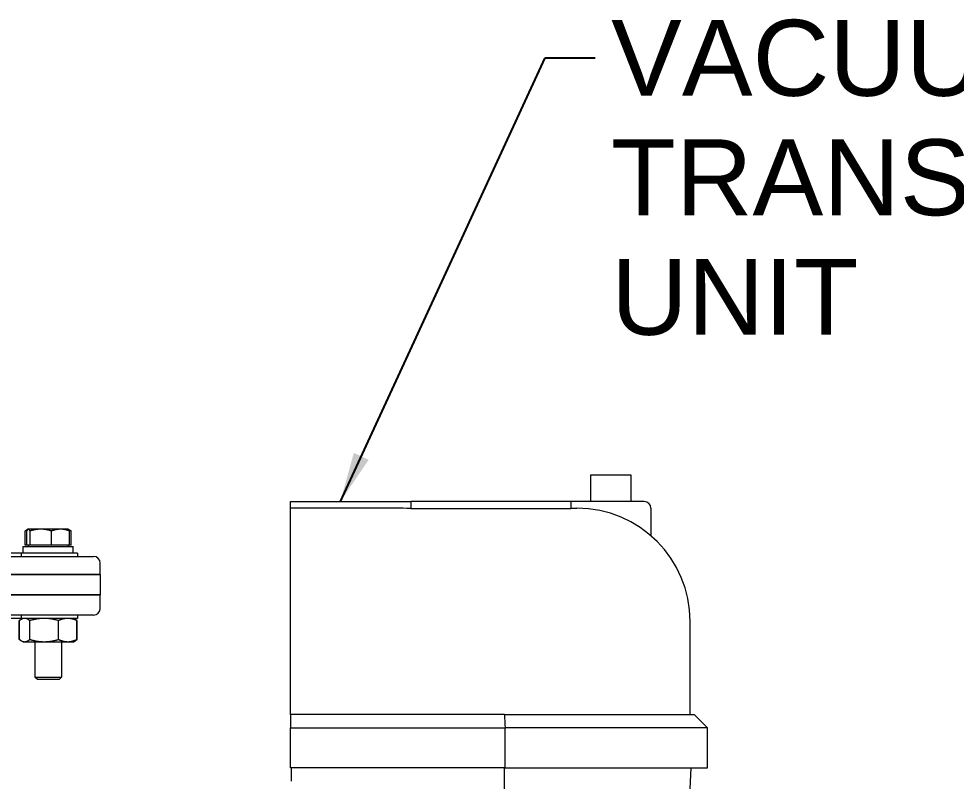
# Model space of a CAD drawing. Header units: inches. Extents: x 12 to 318, y 5 to 204.
# Drawn here: x 258.37 to 275.96, y 87.32 to 101.63 of the extents above; entities that cross this region are included whole.
import ezdxf

# ---------------------------------------------------------------- set-up
doc = ezdxf.new("R2010")
doc.units = ezdxf.units.IN
doc.header["$LTSCALE"] = 9.5
doc.header["$MEASUREMENT"] = 0
doc.layers.add('Symbol (ANSI)', color=7, linetype='Continuous', lineweight=25)
doc.layers.add('Visible', color=7, linetype='Continuous', lineweight=18)
doc.styles.add('MEMCOR Medium', font='arial.ttf')
doc.dimstyles.new('Default (ANSI)$7', dxfattribs={"dimscale": 9.5, "dimtxt": 0.15, "dimasz": 0.098425, "dimexe": 0.125, "dimexo": 0.0625, "dimgap": 0.031496, "dimtad": 0, "dimtih": 1, "dimtoh": 1, "dimdec": 4, "dimzin": 3, "dimdsep": 46, "dimlunit": 5, "dimtxsty": 'MEMCOR Medium', "dimcen": 0.09, "dimdle": 0.393701, "dimclrd": 256, "dimclre": 256, "dimclrt": 256, "dimadec": 0, "dimazin": 1, "dimtfac": 0.8, "dimtofl": 0, "dimtmove": 0, "dimatfit": 3, "dimfxl": 1, "dimfrac": 1, "dimtolj": 1, "dimtzin": 4, "dimlwd": -1, "dimlwe": -1, "dimarcsym": 0})

msp = doc.modelspace()

# ---------------------------------------------------------------- linework, layer by layer
at = {"layer": 'Visible'}
for p, q in [((269.105952, 92.566313), (269.105952, 93.066313)), ((269.105952, 93.066313), (269.855952, 93.066313)), ((269.855952, 93.066313), (269.855952, 92.566313)), ((263.467317, 92.566313), (265.72576, 92.566313)), ((263.467317, 92.441313), (263.467317, 92.566313)), ((268.730952, 92.566313), (265.72576, 92.566313)), ((265.72576, 92.566313), (265.72576, 92.43863)), ((268.730952, 92.566313), (268.730952, 92.437439)), ((270.105952, 92.566313), (268.730952, 92.566313)), ((263.467317, 90.316313), (263.467317, 92.441313)), ((264.582117, 92.441313), (263.467317, 92.441313)), ((268.730952, 92.441313), (268.843582, 92.441313)), ((270.230952, 92.441313), (270.230952, 91.925919)), ((258.492968, 91.749309), (258.492968, 92.013816)), ((258.544064, 92.045102), (258.515056, 92.028354)), ((258.520989, 91.749309), (258.520989, 92.013816)), ((258.547888, 92.047309), (258.544064, 92.045102)), ((258.551673, 92.047309), (258.547888, 92.047309)), ((258.783306, 92.047309), (258.551673, 92.047309)), ((258.582356, 91.749309), (258.582356, 92.013816)), ((259.154521, 92.047309), (258.783306, 92.047309)), ((258.984255, 91.749309), (258.984255, 92.013816)), ((259.297888, 92.047309), (259.154521, 92.047309)), ((259.297888, 92.047309), (259.301711, 92.045102)), ((259.301711, 92.045102), (259.33072, 92.028354)), ((259.324786, 91.749309), (259.324786, 92.013816)), ((259.352807, 91.749309), (259.352807, 92.013816)), ((258.451537, 91.724305), (259.394239, 91.724305)), ((258.451537, 91.599305), (258.451537, 91.724305)), ((258.520989, 91.749309), (258.492968, 91.749309)), ((258.551673, 91.749309), (258.520989, 91.749309)), ((258.547888, 91.749309), (258.547888, 91.724305)), ((258.582356, 91.749309), (258.551673, 91.749309)), ((258.783306, 91.749309), (258.582356, 91.749309)), ((258.984255, 91.749309), (258.783306, 91.749309)), ((259.154521, 91.749309), (258.984255, 91.749309)), ((259.324786, 91.749309), (259.154521, 91.749309)), ((259.297888, 91.749309), (259.297888, 91.724305)), ((259.352807, 91.749309), (259.324786, 91.749309)), ((259.394239, 91.599305), (259.394239, 91.724305)), ((226.964597, 91.536313), (259.774597, 91.536313)), ((258.414138, 91.599305), (257.311776, 91.599305)), ((258.414138, 91.599305), (258.414138, 91.536313)), ((259.474069, 91.599305), (258.414138, 91.599305)), ((259.474069, 91.599305), (259.474069, 91.536313)), ((259.899597, 91.196313), (259.899597, 91.411313)), ((226.839597, 91.196313), (259.899597, 91.196313)), ((259.899597, 91.196313), (226.839597, 91.196313)), ((259.899597, 91.196313), (259.899597, 90.816313)), ((259.899597, 90.816313), (226.839597, 90.816313)), ((226.839597, 90.816313), (259.899597, 90.816313)), ((259.899597, 90.561313), (259.899597, 90.816313)), ((259.774597, 90.436313), (226.964597, 90.436313)), ((258.414138, 90.436313), (258.414138, 90.373321)), ((259.474069, 90.436313), (259.474069, 90.373321)), ((258.414138, 90.373321), (257.311776, 90.373321)), ((258.380207, 89.978018), (258.380207, 90.331124)), ((258.384293, 89.978018), (258.384293, 90.331124)), ((258.417322, 90.354197), (258.405154, 90.347171)), ((259.474069, 90.373321), (258.414138, 90.373321)), ((258.450447, 90.373321), (258.417322, 90.354197)), ((258.578509, 89.978018), (258.578509, 90.331124)), ((259.117104, 89.978018), (259.117104, 90.331124)), ((259.395329, 90.373321), (259.428453, 90.354197)), ((259.428453, 90.354197), (259.440621, 90.347171)), ((259.461483, 89.978018), (259.461483, 90.331124)), ((259.465569, 89.978018), (259.465569, 90.331124)), ((263.467317, 88.566313), (263.467317, 90.316313)), ((270.968582, 88.566313), (270.968582, 90.316313)), ((258.417322, 89.954945), (258.405154, 89.961971)), ((258.450447, 89.935821), (258.417322, 89.954945)), ((258.450447, 89.935821), (258.481401, 89.935821)), ((258.481401, 89.935821), (258.847806, 89.935821)), ((258.672888, 89.935821), (258.672888, 89.271499)), ((258.847806, 89.935821), (259.289293, 89.935821)), ((259.172888, 89.935821), (259.172888, 89.271499)), ((259.289293, 89.935821), (259.395329, 89.935821)), ((259.395329, 89.935821), (259.428453, 89.954945)), ((259.428453, 89.954945), (259.440621, 89.961971)), ((258.672888, 89.271499), (259.172888, 89.271499)), ((258.720073, 89.224305), (258.672888, 89.271499)), ((259.125703, 89.224305), (258.720073, 89.224305)), ((259.125703, 89.224305), (259.172888, 89.271499)), ((263.467317, 88.566313), (263.467317, 88.316313)), ((267.483725, 88.566313), (263.467317, 88.566313)), ((267.483725, 88.566313), (271.039983, 88.566313)), ((271.039983, 88.566313), (271.289983, 88.316313)), ((263.467317, 87.566313), (263.467317, 88.316313)), ((263.467317, 88.316313), (267.495711, 88.316313)), ((267.495711, 87.566313), (267.495711, 88.316313)), ((271.289983, 88.316313), (267.495711, 88.316313)), ((271.289983, 87.566313), (271.289983, 88.316313)), ((267.495711, 87.566313), (263.467317, 87.566313)), ((263.480952, 87.566313), (263.480952, 87.316313)), ((267.480952, 87.566313), (267.480952, 85.126728)), ((267.495711, 87.566313), (271.289983, 87.566313)), ((270.980952, 87.566313), (270.005885, 69.040034))]:
    msp.add_line(p, q, dxfattribs=at)
for centre, radius, start, end in [((270.105952, 92.441313), 0.125, 0, 90), ((268.843582, 90.316313), 2.125, 0, 90), ((259.774597, 91.411313), 0.125, 0, 90), ((259.774597, 90.561313), 0.125, 270, 0)]:
    msp.add_arc(centre, radius, start, end, dxfattribs=at)
msp.add_ellipse((264.582117, 90.316313), major_axis=(22.766058, 0), ratio=0.093340709, start_param=1.520540653, end_param=1.570796327, dxfattribs=at)
for points, knots in [([(265.72576, 92.43863), (265.808744, 92.438055), (265.891913, 92.43745), (266.273032, 92.434783), (266.570456, 92.433158), (266.856789, 92.433158), (266.971141, 92.433158), (267.090206, 92.433398), (267.211182, 92.433918)], [26.213517074, 26.213517074, 26.213517074, 26.213517074, 26.824810769, 26.824810769, 29.016237352, 29.016237352, 29.016237352, 29.891417752, 29.891417752, 29.891417752, 29.891417752]), ([(267.211182, 92.433918), (267.268503, 92.434225), (267.325554, 92.434575), (267.425612, 92.435516), (267.468425, 92.435996), (267.510566, 92.436498)], [-55.1561514955, -55.1561514955, -55.1561514955, -55.1561514955, -54.7075950751, -54.7075950751, -54.3637081452, -54.3637081452, -54.3637081452, -54.3637081452]), ([(267.510566, 92.436498), (267.553769, 92.437036), (267.59667, 92.437404), (267.92389, 92.439648), (268.175254, 92.437972), (268.450835, 92.434902), (268.538555, 92.433591), (268.642647, 92.433085), (268.675087, 92.433212), (268.714084, 92.434517), (268.725206, 92.435388), (268.730392, 92.436798), (268.730952, 92.437118), (268.730952, 92.437439)], [-37.914858437, -37.914858437, -37.914858437, -37.914858437, -37.674676988, -37.674676988, -36.064935499, -36.064935499, -35.345048353, -35.345048353, -34.968662607, -34.968662607, -34.699552539, -34.699552539, -34.624049898, -34.624049898, -34.624049898, -34.624049898])]:
    msp.add_open_spline(points, degree=3, knots=knots, dxfattribs=at)
for points, weights in [([(258.536787, 92.038977), (258.516039, 92.030757), (258.492968, 92.013816)], [1.01897649904, 1.01884488892, 1]), ([(258.551673, 92.047309), (258.537433, 92.047309), (258.520989, 92.013816)], [1, 1.0379548493, 1]), ([(258.582356, 92.013816), (258.565913, 92.047309), (258.551673, 92.047309)], [1, 1.0379548493, 1]), ([(258.783306, 92.047309), (258.690045, 92.047309), (258.582356, 92.013816)], [1, 1.0379548493, 1]), ([(258.984255, 92.013816), (258.876567, 92.047309), (258.783306, 92.047309)], [1, 1.0379548493, 1]), ([(259.154521, 92.047309), (259.0755, 92.047309), (258.984255, 92.013816)], [1, 1.0379548493, 1]), ([(259.324786, 92.013816), (259.233541, 92.047309), (259.154521, 92.047309)], [1, 1.0379548493, 1]), ([(259.301711, 92.045102), (259.312479, 92.038885), (259.324786, 92.013816)], [1.01455353314, 1.02814006989, 1]), ([(259.352807, 92.013816), (259.333869, 92.022931), (259.316116, 92.029471)], [1, 1.01005189042, 1.01477953359]), ([(259.33072, 92.028354), (259.341433, 92.022169), (259.352807, 92.013816)], [1.01394334662, 1.00920328344, 1]), ([(258.380207, 90.331124), (258.393007, 90.340158), (258.405154, 90.347171)], [1, 1.00789006175, 1.01249974823]), ([(258.390626, 90.336132), (258.385458, 90.333712), (258.380207, 90.331124)], [1.00422948823, 1.00224787438, 1]), ([(258.481401, 90.373321), (258.436333, 90.373321), (258.384293, 90.331124)], [1, 1.0379548493, 1]), ([(258.578509, 90.331124), (258.526469, 90.373321), (258.481401, 90.373321)], [1, 1.0379548493, 1]), ([(258.847806, 90.373321), (258.722825, 90.373321), (258.578509, 90.331124)], [1, 1.0379548493, 1]), ([(259.117104, 90.331124), (258.972788, 90.373321), (258.847806, 90.373321)], [1, 1.0379548493, 1]), ([(259.289293, 90.373321), (259.20938, 90.373321), (259.117104, 90.331124)], [1, 1.0379548493, 1]), ([(259.461483, 90.331124), (259.369207, 90.373321), (259.289293, 90.373321)], [1, 1.0379548493, 1]), ([(259.428453, 90.354197), (259.44434, 90.345024), (259.461483, 90.331124)], [1.01655158983, 1.01219243404, 1]), ([(259.465569, 90.331124), (259.449297, 90.342608), (259.434044, 90.350847)], [1, 1.01005189042, 1.01477953359]), ([(258.380207, 89.978018), (258.385458, 89.97543), (258.390626, 89.97301)], [1, 1.00224787438, 1.00422948823]), ([(258.405154, 89.961971), (258.393007, 89.968984), (258.380207, 89.978018)], [1.01249974823, 1.00789006175, 1]), ([(258.384293, 89.978018), (258.436333, 89.935821), (258.481401, 89.935821)], [1, 1.0379548493, 1]), ([(258.481401, 89.935821), (258.526469, 89.935821), (258.578509, 89.978018)], [1, 1.0379548493, 1]), ([(258.578509, 89.978018), (258.722825, 89.935821), (258.847806, 89.935821)], [1, 1.0379548493, 1]), ([(258.847806, 89.935821), (258.972788, 89.935821), (259.117104, 89.978018)], [1, 1.0379548493, 1]), ([(259.117104, 89.978018), (259.20938, 89.935821), (259.289293, 89.935821)], [1, 1.0379548493, 1]), ([(259.289293, 89.935821), (259.369207, 89.935821), (259.461483, 89.978018)], [1, 1.0379548493, 1]), ([(259.461483, 89.978018), (259.44434, 89.964118), (259.428453, 89.954945)], [1, 1.01219243404, 1.01655158983]), ([(259.434044, 89.958295), (259.449297, 89.966534), (259.465569, 89.978018)], [1.01477953359, 1.01005189042, 1])]:
    msp.add_rational_spline(points, weights, degree=2, dxfattribs=at)
msp.add_open_spline([(267.483725, 88.566313), (267.487653, 88.483011), (267.491654, 88.399618), (267.495711, 88.316313)], degree=3, dxfattribs=at)

# ---------------------------------------------------------------- texts
at = {"layer": 'Symbol (ANSI)', "insert": (269.484059, 101.607419), "char_height": 1.42500005, "width": 10.73203204, "attachment_point": 1, "line_spacing_factor": 0.944221, "style": 'MEMCOR Medium'}
msp.add_mtext('\\fArial|b0|i0;VACUUM\\P\\fArial|b0|i0;TRANSFER\\P\\fArial|b0|i0;UNIT', dxfattribs=at)

# ---------------------------------------------------------------- leaders
at = {"layer": 'Symbol (ANSI)', "annotation_type": 0, "has_hookline": 1, "hookline_direction": 0, "text_width": 10.656395}
msp.add_leader([(264.404909, 92.566313), (268.249807, 100.894919), (269.184847, 100.894919)], dimstyle='Default (ANSI)$7', override={"dimtad": 0}, dxfattribs=at)

doc.saveas('drawing.dxf')
